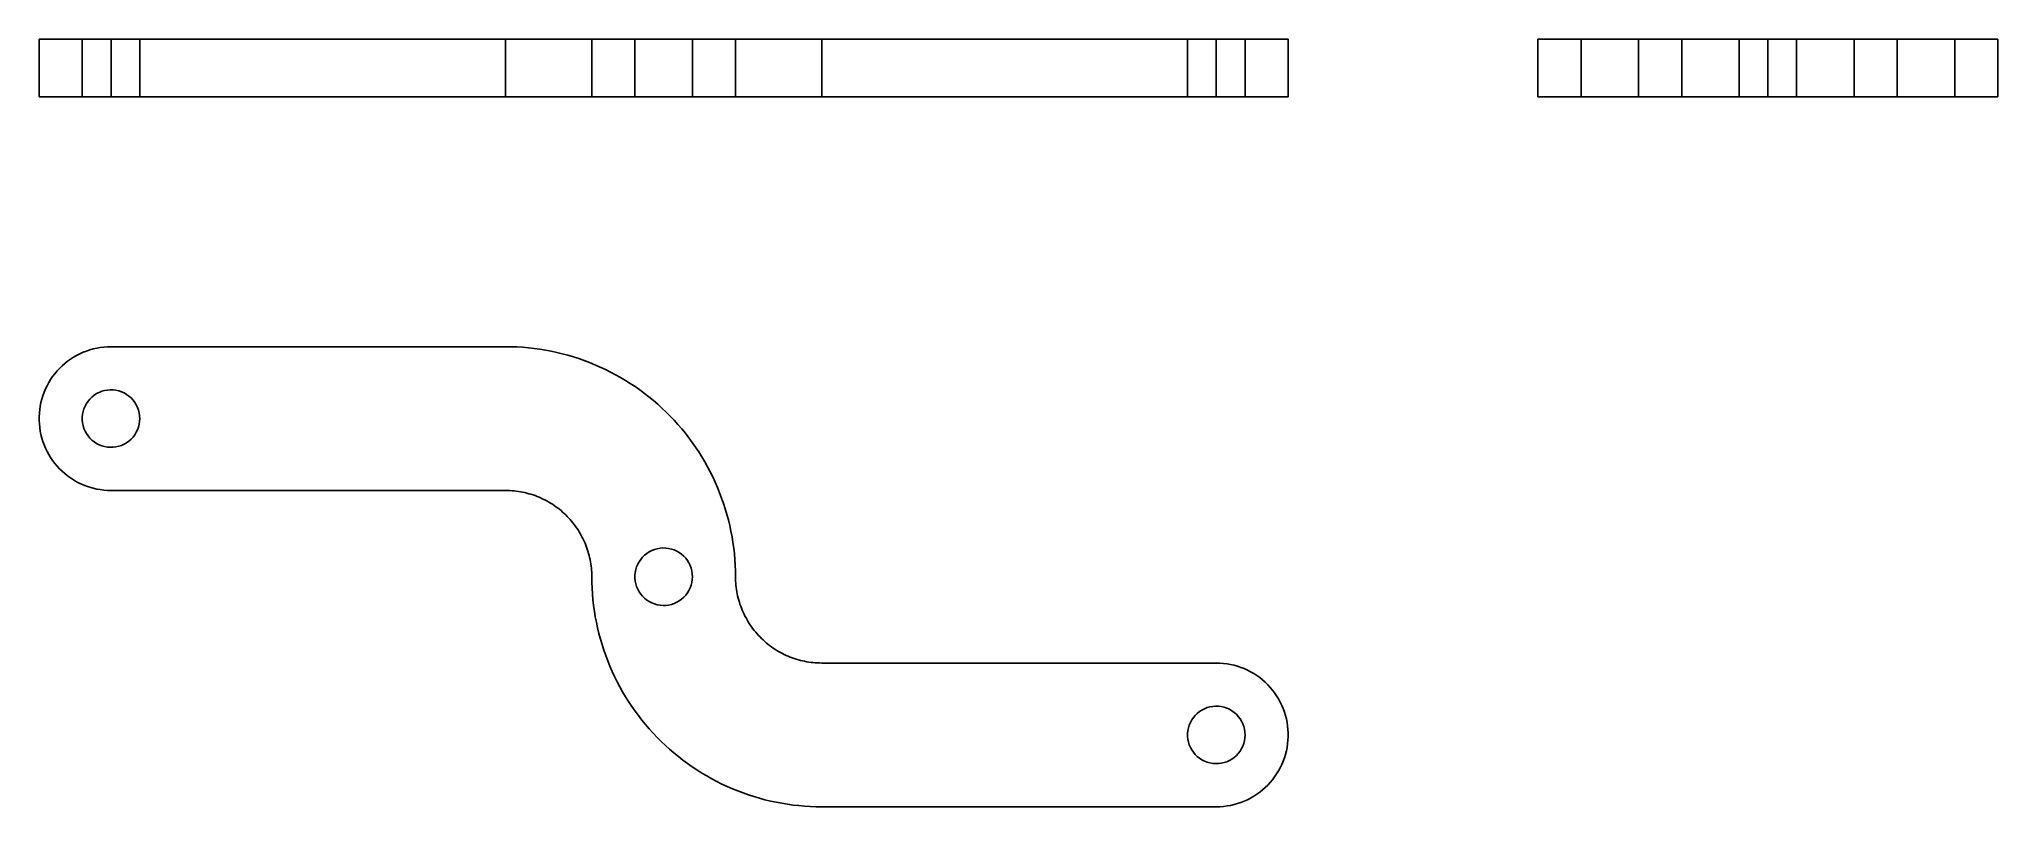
# Model space of a CAD drawing. Extents: x 0 to 2.35, y 0 to 0.92.
import ezdxf

# ---------------------------------------------------------------- set-up
doc = ezdxf.new("R2010")
doc.units = 0
doc.linetypes.add('HIDDEN', pattern=[0.075, 0.050025, -0.024975])
for name, color, linetype in [('FRONT', 7, 'CONTINUOUS'), ('FRONT_HID', 7, 'HIDDEN'), ('LEFT', 7, 'CONTINUOUS'), ('LEFT_HID', 7, 'HIDDEN'), ('TOP', 7, 'CONTINUOUS')]:
    doc.layers.add(name, color=color, linetype=linetype)

msp = doc.modelspace()

# ---------------------------------------------------------------- linework, layer by layer
at = {"layer": 'FRONT'}
for p, q in [((0.086291, 0.921293), (0, 0.921293)), ((0, 0.921293), (0, 0.85226)), ((0.560161, 0.921293), (0.086291, 0.921293)), ((0.086291, 0.85226), (0.086291, 0.921293)), ((0.836291, 0.921293), (0.560161, 0.921293)), ((0.560161, 0.85226), (0.560161, 0.921293)), ((0.939839, 0.921293), (0.836291, 0.921293)), ((0.836291, 0.85226), (0.836291, 0.921293)), ((1.413709, 0.921293), (0.939839, 0.921293)), ((0.939839, 0.85226), (0.939839, 0.921293)), ((1.5, 0.921293), (1.413709, 0.921293)), ((1.413709, 0.85226), (1.413709, 0.921293)), ((1.5, 0.921293), (1.5, 0.85226)), ((0.086291, 0.85226), (0, 0.85226)), ((0.560161, 0.85226), (0.086291, 0.85226)), ((0.836291, 0.85226), (0.560161, 0.85226)), ((0.939839, 0.85226), (0.836291, 0.85226)), ((1.413709, 0.85226), (0.939839, 0.85226)), ((1.5, 0.85226), (1.413709, 0.85226))]:
    msp.add_line(p, q, dxfattribs=at)
at = {"layer": 'FRONT_HID', "linetype": 'HIDDEN'}
for p, q in [((0.120807, 0.921293), (0.051774, 0.921293)), ((0.051774, 0.921293), (0.120807, 0.921293)), ((0.051774, 0.921293), (0.051774, 0.85226)), ((0.120807, 0.85226), (0.120807, 0.921293)), ((0.560161, 0.921293), (0.663709, 0.921293)), ((0.663709, 0.85226), (0.663709, 0.921293)), ((0.663709, 0.921293), (0.939839, 0.921293)), ((0.784516, 0.921293), (0.715484, 0.921293)), ((0.715484, 0.921293), (0.784516, 0.921293)), ((0.715484, 0.921293), (0.715484, 0.85226)), ((0.784516, 0.85226), (0.784516, 0.921293)), ((1.448226, 0.921293), (1.379193, 0.921293)), ((1.379193, 0.921293), (1.448226, 0.921293)), ((1.379193, 0.921293), (1.379193, 0.85226)), ((1.448226, 0.85226), (1.448226, 0.921293)), ((0.120807, 0.85226), (0.051774, 0.85226)), ((0.051774, 0.85226), (0.120807, 0.85226)), ((0.560161, 0.85226), (0.663709, 0.85226)), ((0.663709, 0.85226), (0.939839, 0.85226)), ((0.784516, 0.85226), (0.715484, 0.85226)), ((0.715484, 0.85226), (0.784516, 0.85226)), ((1.448226, 0.85226), (1.379193, 0.85226)), ((1.379193, 0.85226), (1.448226, 0.85226))]:
    msp.add_line(p, q, dxfattribs=at)
at = {"layer": 'LEFT'}
for p, q in [((1.8, 0.85226), (1.8, 0.921293)), ((1.8, 0.921293), (1.972581, 0.921293)), ((1.972581, 0.85226), (1.972581, 0.921293)), ((1.972581, 0.921293), (2.07613, 0.921293)), ((2.07613, 0.921293), (2.35226, 0.921293)), ((2.07613, 0.85226), (2.07613, 0.921293)), ((2.35226, 0.85226), (2.35226, 0.921293)), ((1.8, 0.85226), (1.972581, 0.85226)), ((1.972581, 0.85226), (2.07613, 0.85226)), ((2.07613, 0.85226), (2.35226, 0.85226))]:
    msp.add_line(p, q, dxfattribs=at)
at = {"layer": 'LEFT_HID', "linetype": 'HIDDEN'}
for p, q in [((2.07613, 0.921293), (1.8, 0.921293)), ((1.886291, 0.921293), (1.851774, 0.921293)), ((1.851774, 0.921293), (1.920807, 0.921293)), ((1.851774, 0.921293), (1.851774, 0.85226)), ((1.920807, 0.921293), (1.886291, 0.921293)), ((1.920807, 0.921293), (1.920807, 0.85226)), ((2.07613, 0.921293), (2.041614, 0.921293)), ((2.041614, 0.921293), (2.110646, 0.921293)), ((2.041614, 0.921293), (2.041614, 0.85226)), ((2.179679, 0.921293), (2.07613, 0.921293)), ((2.110646, 0.921293), (2.07613, 0.921293)), ((2.110646, 0.921293), (2.110646, 0.85226)), ((2.179679, 0.85226), (2.179679, 0.921293)), ((2.35226, 0.921293), (2.179679, 0.921293)), ((2.179679, 0.85226), (2.179679, 0.921293)), ((2.26597, 0.921293), (2.231453, 0.921293)), ((2.231453, 0.921293), (2.300486, 0.921293)), ((2.231453, 0.921293), (2.231453, 0.85226)), ((2.300486, 0.921293), (2.26597, 0.921293)), ((2.300486, 0.921293), (2.300486, 0.85226)), ((2.07613, 0.85226), (1.8, 0.85226)), ((1.886291, 0.85226), (1.851774, 0.85226)), ((1.851774, 0.85226), (1.920807, 0.85226)), ((1.920807, 0.85226), (1.886291, 0.85226)), ((2.07613, 0.85226), (2.041614, 0.85226)), ((2.041614, 0.85226), (2.110646, 0.85226)), ((2.179679, 0.85226), (2.07613, 0.85226)), ((2.110646, 0.85226), (2.07613, 0.85226)), ((2.35226, 0.85226), (2.179679, 0.85226)), ((2.26597, 0.85226), (2.231453, 0.85226)), ((2.231453, 0.85226), (2.300486, 0.85226)), ((2.300486, 0.85226), (2.26597, 0.85226))]:
    msp.add_line(p, q, dxfattribs=at)
at = {"layer": 'TOP'}
for p, q in [((0.044995, 0.541752), (0.041269, 0.539601)), ((0.048824, 0.543715), (0.044995, 0.541752)), ((0.052746, 0.545484), (0.048824, 0.543715)), ((0.056751, 0.547056), (0.052746, 0.545484)), ((0.060829, 0.548427), (0.056751, 0.547056)), ((0.064971, 0.549592), (0.060829, 0.548427)), ((0.069166, 0.550549), (0.064971, 0.549592)), ((0.073403, 0.551296), (0.069166, 0.550549)), ((0.077672, 0.551831), (0.073403, 0.551296)), ((0.081963, 0.552153), (0.077672, 0.551831)), ((0.086264, 0.55226), (0.081963, 0.552153)), ((0.560134, 0.55226), (0.086264, 0.55226)), ((0.567018, 0.552174), (0.560134, 0.55226)), ((0.573898, 0.551917), (0.567018, 0.552174)), ((0.580769, 0.551488), (0.573898, 0.551917)), ((0.587627, 0.550888), (0.580769, 0.551488)), ((0.594469, 0.550117), (0.587627, 0.550888)), ((0.601289, 0.549176), (0.594469, 0.550117)), ((0.608083, 0.548065), (0.601289, 0.549176)), ((0.614848, 0.546785), (0.608083, 0.548065)), ((0.621578, 0.545337), (0.614848, 0.546785)), ((0.628271, 0.543722), (0.621578, 0.545337)), ((0.634921, 0.54194), (0.628271, 0.543722)), ((0.641525, 0.539993), (0.634921, 0.54194)), ((0.018799, 0.519771), (0.016201, 0.516341)), ((0.021565, 0.523067), (0.018799, 0.519771)), ((0.024491, 0.526221), (0.021565, 0.523067)), ((0.027571, 0.529225), (0.024491, 0.526221)), ((0.030797, 0.532072), (0.027571, 0.529225)), ((0.034161, 0.534755), (0.030797, 0.532072)), ((0.037655, 0.537266), (0.034161, 0.534755)), ((0.041269, 0.539601), (0.037655, 0.537266)), ((0.648077, 0.537881), (0.641525, 0.539993)), ((0.654576, 0.535608), (0.648077, 0.537881)), ((0.661015, 0.533172), (0.654576, 0.535608)), ((0.667392, 0.530578), (0.661015, 0.533172)), ((0.673702, 0.527824), (0.667392, 0.530578)), ((0.679942, 0.524915), (0.673702, 0.527824)), ((0.686107, 0.521851), (0.679942, 0.524915)), ((0.692194, 0.518634), (0.686107, 0.521851)), ((0.698199, 0.515266), (0.692194, 0.518634)), ((0.005938, 0.497495), (0.004467, 0.493452)), ((0.007609, 0.50146), (0.005938, 0.497495)), ((0.009476, 0.505336), (0.007609, 0.50146)), ((0.011534, 0.509115), (0.009476, 0.505336)), ((0.013777, 0.512786), (0.011534, 0.509115)), ((0.016201, 0.516341), (0.013777, 0.512786)), ((0.066115, 0.493995), (0.063425, 0.491849)), ((0.069006, 0.495862), (0.066115, 0.493995)), ((0.072068, 0.497431), (0.069006, 0.495862)), ((0.075271, 0.498689), (0.072068, 0.497431)), ((0.078583, 0.49962), (0.075271, 0.498689)), ((0.081972, 0.500218), (0.078583, 0.49962)), ((0.085403, 0.500475), (0.081972, 0.500218)), ((0.088843, 0.500389), (0.085403, 0.500475)), ((0.092258, 0.499962), (0.088843, 0.500389)), ((0.095612, 0.499196), (0.092258, 0.499962)), ((0.098874, 0.4981), (0.095612, 0.499196)), ((0.102011, 0.496685), (0.098874, 0.4981)), ((0.104991, 0.494964), (0.102011, 0.496685)), ((0.107784, 0.492956), (0.104991, 0.494964)), ((0.704118, 0.511749), (0.698199, 0.515266)), ((0.709947, 0.508087), (0.704118, 0.511749)), ((0.715683, 0.50428), (0.709947, 0.508087)), ((0.721323, 0.500331), (0.715683, 0.50428)), ((0.726862, 0.496242), (0.721323, 0.500331)), ((0.732298, 0.492017), (0.726862, 0.496242)), ((0.000214, 0.472418), (0, 0.468121)), ((0.000643, 0.476699), (0.000214, 0.472418)), ((0.001284, 0.480954), (0.000643, 0.476699)), ((0.002137, 0.485171), (0.001284, 0.480954)), ((0.003198, 0.489341), (0.002137, 0.485171)), ((0.004467, 0.493452), (0.003198, 0.489341)), ((0.052133, 0.471114), (0.05179, 0.46769)), ((0.052815, 0.474487), (0.052133, 0.471114)), ((0.053829, 0.477775), (0.052815, 0.474487)), ((0.055166, 0.480946), (0.053829, 0.477775)), ((0.056811, 0.483968), (0.055166, 0.480946)), ((0.05875, 0.486811), (0.056811, 0.483968)), ((0.060962, 0.489447), (0.05875, 0.486811)), ((0.063425, 0.491849), (0.060962, 0.489447)), ((0.110364, 0.490679), (0.107784, 0.492956)), ((0.112705, 0.488156), (0.110364, 0.490679)), ((0.114783, 0.485413), (0.112705, 0.488156)), ((0.116577, 0.482477), (0.114783, 0.485413)), ((0.11807, 0.479377), (0.116577, 0.482477)), ((0.119247, 0.476143), (0.11807, 0.479377)), ((0.120096, 0.472809), (0.119247, 0.476143)), ((0.120609, 0.469406), (0.120096, 0.472809)), ((0.737627, 0.487658), (0.732298, 0.492017)), ((0.742845, 0.483167), (0.737627, 0.487658)), ((0.74795, 0.478548), (0.742845, 0.483167)), ((0.752938, 0.473803), (0.74795, 0.478548)), ((0.757806, 0.468934), (0.752938, 0.473803)), ((0, 0.468121), (0, 0.463818)), ((0, 0.463818), (0.000214, 0.459521)), ((0.000214, 0.459521), (0.000643, 0.45524)), ((0.000643, 0.45524), (0.001284, 0.450985)), ((0.001284, 0.450985), (0.002137, 0.446768)), ((0.05179, 0.46769), (0.05179, 0.464249)), ((0.05179, 0.464249), (0.052133, 0.460825)), ((0.052133, 0.460825), (0.052815, 0.457452)), ((0.052815, 0.457452), (0.053829, 0.454164)), ((0.053829, 0.454164), (0.055166, 0.450994)), ((0.055166, 0.450994), (0.056811, 0.447972)), ((0.056811, 0.447972), (0.05875, 0.445129)), ((0.114783, 0.446526), (0.116577, 0.449462)), ((0.116577, 0.449462), (0.11807, 0.452562)), ((0.11807, 0.452562), (0.119247, 0.455796)), ((0.119247, 0.455796), (0.120096, 0.45913)), ((0.120096, 0.45913), (0.120609, 0.462533)), ((0.12078, 0.46597), (0.120609, 0.469406)), ((0.120609, 0.462533), (0.12078, 0.46597)), ((0.762551, 0.463946), (0.757806, 0.468934)), ((0.767171, 0.458842), (0.762551, 0.463946)), ((0.771662, 0.453623), (0.767171, 0.458842)), ((0.776021, 0.448294), (0.771662, 0.453623)), ((0.780246, 0.442859), (0.776021, 0.448294)), ((0.002137, 0.446768), (0.003198, 0.442599)), ((0.003198, 0.442599), (0.004467, 0.438487)), ((0.004467, 0.438487), (0.005938, 0.434444)), ((0.005938, 0.434444), (0.007609, 0.430479)), ((0.007609, 0.430479), (0.009476, 0.426603)), ((0.009476, 0.426603), (0.011534, 0.422824)), ((0.05875, 0.445129), (0.060962, 0.442493)), ((0.060962, 0.442493), (0.063425, 0.44009)), ((0.063425, 0.44009), (0.066115, 0.437945)), ((0.066115, 0.437945), (0.069006, 0.436078)), ((0.069006, 0.436078), (0.072068, 0.434508)), ((0.072068, 0.434508), (0.075271, 0.433251)), ((0.075271, 0.433251), (0.078583, 0.432319)), ((0.078583, 0.432319), (0.081972, 0.431721)), ((0.081972, 0.431721), (0.085403, 0.431464)), ((0.085403, 0.431464), (0.088843, 0.43155)), ((0.088843, 0.43155), (0.092258, 0.431978)), ((0.092258, 0.431978), (0.095612, 0.432743)), ((0.095612, 0.432743), (0.098874, 0.433839)), ((0.098874, 0.433839), (0.102011, 0.435255)), ((0.102011, 0.435255), (0.104991, 0.436975)), ((0.104991, 0.436975), (0.107784, 0.438984)), ((0.107784, 0.438984), (0.110364, 0.441261)), ((0.110364, 0.441261), (0.112705, 0.443783)), ((0.112705, 0.443783), (0.114783, 0.446526)), ((0.784334, 0.437319), (0.780246, 0.442859)), ((0.788283, 0.43168), (0.784334, 0.437319)), ((0.79209, 0.425944), (0.788283, 0.43168)), ((0.795753, 0.420114), (0.79209, 0.425944)), ((0.011534, 0.422824), (0.013777, 0.419153)), ((0.013777, 0.419153), (0.016201, 0.415598)), ((0.016201, 0.415598), (0.018799, 0.412168)), ((0.018799, 0.412168), (0.021565, 0.408872)), ((0.021565, 0.408872), (0.024491, 0.405718)), ((0.024491, 0.405718), (0.027571, 0.402714)), ((0.027571, 0.402714), (0.030797, 0.399867)), ((0.799269, 0.414195), (0.795753, 0.420114)), ((0.802637, 0.40819), (0.799269, 0.414195)), ((0.805854, 0.402104), (0.802637, 0.40819)), ((0.808918, 0.395939), (0.805854, 0.402104)), ((0.030797, 0.399867), (0.034161, 0.397185)), ((0.034161, 0.397185), (0.037655, 0.394673)), ((0.037655, 0.394673), (0.041269, 0.392339)), ((0.041269, 0.392339), (0.044995, 0.390187)), ((0.044995, 0.390187), (0.048824, 0.388224)), ((0.048824, 0.388224), (0.052746, 0.386455)), ((0.052746, 0.386455), (0.056751, 0.384883)), ((0.056751, 0.384883), (0.060829, 0.383513)), ((0.060829, 0.383513), (0.064971, 0.382347)), ((0.064971, 0.382347), (0.069166, 0.38139)), ((0.069166, 0.38139), (0.073403, 0.380643)), ((0.073403, 0.380643), (0.077672, 0.380108)), ((0.077672, 0.380108), (0.081963, 0.379786)), ((0.081963, 0.379786), (0.086264, 0.379679)), ((0.086264, 0.379679), (0.560134, 0.379679)), ((0.560134, 0.379679), (0.562715, 0.379647)), ((0.562715, 0.379647), (0.565295, 0.37955)), ((0.565295, 0.37955), (0.567872, 0.379389)), ((0.567872, 0.379389), (0.570444, 0.379164)), ((0.570444, 0.379164), (0.573009, 0.378875)), ((0.573009, 0.378875), (0.575567, 0.378522)), ((0.575567, 0.378522), (0.578115, 0.378106)), ((0.578115, 0.378106), (0.580652, 0.377626)), ((0.580652, 0.377626), (0.583175, 0.377083)), ((0.583175, 0.377083), (0.585685, 0.376477)), ((0.585685, 0.376477), (0.588179, 0.375809)), ((0.811828, 0.389699), (0.808918, 0.395939)), ((0.814581, 0.383389), (0.811828, 0.389699)), ((0.817176, 0.377012), (0.814581, 0.383389)), ((0.819611, 0.370572), (0.817176, 0.377012)), ((0.588179, 0.375809), (0.590655, 0.375079)), ((0.590655, 0.375079), (0.593113, 0.374287)), ((0.593113, 0.374287), (0.595549, 0.373434)), ((0.595549, 0.373434), (0.597964, 0.372521)), ((0.597964, 0.372521), (0.600356, 0.371548)), ((0.600356, 0.371548), (0.602722, 0.370515)), ((0.602722, 0.370515), (0.605062, 0.369424)), ((0.605062, 0.369424), (0.607374, 0.368275)), ((0.607374, 0.368275), (0.609656, 0.367069)), ((0.609656, 0.367069), (0.611908, 0.365806)), ((0.611908, 0.365806), (0.614128, 0.364487)), ((0.614128, 0.364487), (0.616314, 0.363114)), ((0.616314, 0.363114), (0.618465, 0.361686)), ((0.618465, 0.361686), (0.62058, 0.360205)), ((0.62058, 0.360205), (0.622657, 0.358672)), ((0.622657, 0.358672), (0.624695, 0.357088)), ((0.624695, 0.357088), (0.626694, 0.355453)), ((0.626694, 0.355453), (0.62865, 0.353769)), ((0.62865, 0.353769), (0.630565, 0.352037)), ((0.821885, 0.364074), (0.819611, 0.370572)), ((0.823996, 0.357521), (0.821885, 0.364074)), ((0.825943, 0.350917), (0.823996, 0.357521)), ((0.630565, 0.352037), (0.632435, 0.350257)), ((0.632435, 0.350257), (0.634261, 0.348432)), ((0.634261, 0.348432), (0.63604, 0.346561)), ((0.63604, 0.346561), (0.637773, 0.344647)), ((0.637773, 0.344647), (0.639457, 0.34269)), ((0.639457, 0.34269), (0.641091, 0.340692)), ((0.641091, 0.340692), (0.642676, 0.338653)), ((0.642676, 0.338653), (0.644209, 0.336576)), ((0.644209, 0.336576), (0.64569, 0.334461)), ((0.64569, 0.334461), (0.647117, 0.33231)), ((0.647117, 0.33231), (0.648491, 0.330124)), ((0.648491, 0.330124), (0.64981, 0.327905)), ((0.827725, 0.344267), (0.825943, 0.350917)), ((0.829341, 0.337575), (0.827725, 0.344267)), ((0.830789, 0.330844), (0.829341, 0.337575)), ((0.832069, 0.32408), (0.830789, 0.330844)), ((0.64981, 0.327905), (0.651073, 0.325653)), ((0.651073, 0.325653), (0.652279, 0.32337)), ((0.652279, 0.32337), (0.653428, 0.321058)), ((0.653428, 0.321058), (0.654519, 0.318718)), ((0.654519, 0.318718), (0.655551, 0.316352)), ((0.655551, 0.316352), (0.656525, 0.313961)), ((0.656525, 0.313961), (0.657438, 0.311546)), ((0.657438, 0.311546), (0.65829, 0.309109)), ((0.65829, 0.309109), (0.659082, 0.306652)), ((0.659082, 0.306652), (0.659812, 0.304175)), ((0.732715, 0.306022), (0.729825, 0.304155)), ((0.735777, 0.307592), (0.732715, 0.306022)), ((0.73898, 0.308849), (0.735777, 0.307592)), ((0.742293, 0.309781), (0.73898, 0.308849)), ((0.745681, 0.310379), (0.742293, 0.309781)), ((0.749113, 0.310636), (0.745681, 0.310379)), ((0.752553, 0.31055), (0.749113, 0.310636)), ((0.755967, 0.310122), (0.752553, 0.31055)), ((0.759322, 0.309356), (0.755967, 0.310122)), ((0.762583, 0.30826), (0.759322, 0.309356)), ((0.76572, 0.306845), (0.762583, 0.30826)), ((0.7687, 0.305125), (0.76572, 0.306845)), ((0.83318, 0.317285), (0.832069, 0.32408)), ((0.834121, 0.310465), (0.83318, 0.317285)), ((0.834892, 0.303624), (0.834121, 0.310465)), ((0.659812, 0.304175), (0.660481, 0.301682)), ((0.660481, 0.301682), (0.661086, 0.299172)), ((0.661086, 0.299172), (0.661629, 0.296648)), ((0.661629, 0.296648), (0.662109, 0.294111)), ((0.662109, 0.294111), (0.662526, 0.291563)), ((0.662526, 0.291563), (0.662879, 0.289006)), ((0.662879, 0.289006), (0.663168, 0.28644)), ((0.663168, 0.28644), (0.663393, 0.283868)), ((0.663393, 0.283868), (0.663554, 0.281292)), ((0.716524, 0.284647), (0.715842, 0.281275)), ((0.717539, 0.287935), (0.716524, 0.284647)), ((0.718875, 0.291106), (0.717539, 0.287935)), ((0.720521, 0.294128), (0.718875, 0.291106)), ((0.722459, 0.296971), (0.720521, 0.294128)), ((0.724671, 0.299607), (0.722459, 0.296971)), ((0.727134, 0.30201), (0.724671, 0.299607)), ((0.729825, 0.304155), (0.727134, 0.30201)), ((0.771494, 0.303116), (0.7687, 0.305125)), ((0.774074, 0.300839), (0.771494, 0.303116)), ((0.776414, 0.298317), (0.774074, 0.300839)), ((0.778492, 0.295574), (0.776414, 0.298317)), ((0.780286, 0.292638), (0.778492, 0.295574)), ((0.781779, 0.289537), (0.780286, 0.292638)), ((0.782956, 0.286304), (0.781779, 0.289537)), ((0.783805, 0.282969), (0.782956, 0.286304)), ((0.784318, 0.279567), (0.783805, 0.282969)), ((0.835492, 0.296765), (0.834892, 0.303624)), ((0.835921, 0.289894), (0.835492, 0.296765)), ((0.836178, 0.283014), (0.835921, 0.289894)), ((0.836264, 0.27613), (0.836178, 0.283014)), ((0.663554, 0.281292), (0.66365, 0.278712)), ((0.66365, 0.278712), (0.663683, 0.27613)), ((0.663683, 0.27613), (0.663768, 0.269246)), ((0.663768, 0.269246), (0.664026, 0.262366)), ((0.664026, 0.262366), (0.664455, 0.255495)), ((0.715842, 0.281275), (0.7155, 0.277851)), ((0.7155, 0.277851), (0.7155, 0.27441)), ((0.7155, 0.27441), (0.715842, 0.270986)), ((0.715842, 0.270986), (0.716524, 0.267613)), ((0.716524, 0.267613), (0.717539, 0.264325)), ((0.717539, 0.264325), (0.718875, 0.261154)), ((0.718875, 0.261154), (0.720521, 0.258132)), ((0.778492, 0.256686), (0.780286, 0.259623)), ((0.780286, 0.259623), (0.781779, 0.262723)), ((0.781779, 0.262723), (0.782956, 0.265956)), ((0.782956, 0.265956), (0.783805, 0.269291)), ((0.783805, 0.269291), (0.784318, 0.272693)), ((0.784489, 0.27613), (0.784318, 0.279567)), ((0.784318, 0.272693), (0.784489, 0.27613)), ((0.836296, 0.273549), (0.836264, 0.27613)), ((0.836393, 0.270969), (0.836296, 0.273549)), ((0.836553, 0.268392), (0.836393, 0.270969)), ((0.836778, 0.26582), (0.836553, 0.268392)), ((0.837067, 0.263255), (0.836778, 0.26582)), ((0.83742, 0.260697), (0.837067, 0.263255)), ((0.837837, 0.258149), (0.83742, 0.260697)), ((0.664455, 0.255495), (0.665055, 0.248636)), ((0.665055, 0.248636), (0.665826, 0.241795)), ((0.665826, 0.241795), (0.666767, 0.234975)), ((0.720521, 0.258132), (0.722459, 0.255289)), ((0.722459, 0.255289), (0.724671, 0.252653)), ((0.724671, 0.252653), (0.727134, 0.25025)), ((0.727134, 0.25025), (0.729825, 0.248105)), ((0.729825, 0.248105), (0.732715, 0.246238)), ((0.732715, 0.246238), (0.735777, 0.244668)), ((0.735777, 0.244668), (0.73898, 0.243411)), ((0.73898, 0.243411), (0.742293, 0.242479)), ((0.742293, 0.242479), (0.745681, 0.241882)), ((0.745681, 0.241882), (0.749113, 0.241625)), ((0.749113, 0.241625), (0.752553, 0.24171)), ((0.752553, 0.24171), (0.755967, 0.242138)), ((0.755967, 0.242138), (0.759322, 0.242904)), ((0.759322, 0.242904), (0.762583, 0.244)), ((0.762583, 0.244), (0.76572, 0.245415)), ((0.76572, 0.245415), (0.7687, 0.247136)), ((0.7687, 0.247136), (0.771494, 0.249144)), ((0.771494, 0.249144), (0.774074, 0.251421)), ((0.774074, 0.251421), (0.776414, 0.253944)), ((0.776414, 0.253944), (0.778492, 0.256686)), ((0.838317, 0.255612), (0.837837, 0.258149)), ((0.83886, 0.253088), (0.838317, 0.255612)), ((0.839466, 0.250579), (0.83886, 0.253088)), ((0.840134, 0.248085), (0.839466, 0.250579)), ((0.840864, 0.245609), (0.840134, 0.248085)), ((0.841656, 0.243151), (0.840864, 0.245609)), ((0.842509, 0.240714), (0.841656, 0.243151)), ((0.843422, 0.2383), (0.842509, 0.240714)), ((0.844395, 0.235908), (0.843422, 0.2383)), ((0.845427, 0.233542), (0.844395, 0.235908)), ((0.666767, 0.234975), (0.667878, 0.228181)), ((0.667878, 0.228181), (0.669157, 0.221416)), ((0.669157, 0.221416), (0.670606, 0.214685)), ((0.670606, 0.214685), (0.672221, 0.207993)), ((0.846518, 0.231202), (0.845427, 0.233542)), ((0.847668, 0.22889), (0.846518, 0.231202)), ((0.848874, 0.226608), (0.847668, 0.22889)), ((0.850137, 0.224356), (0.848874, 0.226608)), ((0.851455, 0.222136), (0.850137, 0.224356)), ((0.852829, 0.21995), (0.851455, 0.222136)), ((0.854257, 0.217799), (0.852829, 0.21995)), ((0.855737, 0.215684), (0.854257, 0.217799)), ((0.857271, 0.213607), (0.855737, 0.215684)), ((0.858855, 0.211569), (0.857271, 0.213607)), ((0.672221, 0.207993), (0.674003, 0.201343)), ((0.674003, 0.201343), (0.67595, 0.194739)), ((0.67595, 0.194739), (0.678061, 0.188186)), ((0.678061, 0.188186), (0.680335, 0.181688)), ((0.86049, 0.20957), (0.858855, 0.211569)), ((0.862174, 0.207613), (0.86049, 0.20957)), ((0.863906, 0.205699), (0.862174, 0.207613)), ((0.865686, 0.203829), (0.863906, 0.205699)), ((0.867511, 0.202003), (0.865686, 0.203829)), ((0.869382, 0.200223), (0.867511, 0.202003)), ((0.871296, 0.198491), (0.869382, 0.200223)), ((0.873253, 0.196807), (0.871296, 0.198491)), ((0.875251, 0.195172), (0.873253, 0.196807)), ((0.877289, 0.193588), (0.875251, 0.195172)), ((0.879367, 0.192055), (0.877289, 0.193588)), ((0.881482, 0.190574), (0.879367, 0.192055)), ((0.883633, 0.189146), (0.881482, 0.190574)), ((0.885819, 0.187773), (0.883633, 0.189146)), ((0.680335, 0.181688), (0.68277, 0.175248)), ((0.68277, 0.175248), (0.685365, 0.168872)), ((0.685365, 0.168872), (0.688118, 0.162561)), ((0.888038, 0.186454), (0.885819, 0.187773)), ((0.89029, 0.185191), (0.888038, 0.186454)), ((0.892573, 0.183985), (0.89029, 0.185191)), ((0.894885, 0.182836), (0.892573, 0.183985)), ((0.897224, 0.181745), (0.894885, 0.182836)), ((0.899591, 0.180712), (0.897224, 0.181745)), ((0.901982, 0.179739), (0.899591, 0.180712)), ((0.904397, 0.178826), (0.901982, 0.179739)), ((0.906834, 0.177973), (0.904397, 0.178826)), ((0.909291, 0.177182), (0.906834, 0.177973)), ((0.911767, 0.176452), (0.909291, 0.177182)), ((0.914261, 0.175783), (0.911767, 0.176452)), ((0.916771, 0.175178), (0.914261, 0.175783)), ((0.919295, 0.174634), (0.916771, 0.175178)), ((0.921832, 0.174154), (0.919295, 0.174634)), ((0.92438, 0.173738), (0.921832, 0.174154)), ((0.926937, 0.173385), (0.92438, 0.173738)), ((0.929503, 0.173096), (0.926937, 0.173385)), ((0.932074, 0.172871), (0.929503, 0.173096)), ((0.934651, 0.17271), (0.932074, 0.172871)), ((0.937231, 0.172614), (0.934651, 0.17271)), ((0.939813, 0.172581), (0.937231, 0.172614)), ((1.413683, 0.172581), (0.939813, 0.172581)), ((1.417984, 0.172474), (1.413683, 0.172581)), ((1.422274, 0.172153), (1.417984, 0.172474)), ((1.426543, 0.171618), (1.422274, 0.172153)), ((1.430781, 0.17087), (1.426543, 0.171618)), ((1.434975, 0.169913), (1.430781, 0.17087)), ((1.439117, 0.168748), (1.434975, 0.169913)), ((1.443196, 0.167377), (1.439117, 0.168748)), ((1.447201, 0.165805), (1.443196, 0.167377)), ((1.451123, 0.164036), (1.447201, 0.165805)), ((0.688118, 0.162561), (0.691028, 0.156322)), ((0.691028, 0.156322), (0.694092, 0.150157)), ((0.694092, 0.150157), (0.697309, 0.14407)), ((0.697309, 0.14407), (0.700677, 0.138065)), ((1.454951, 0.162073), (1.451123, 0.164036)), ((1.458678, 0.159922), (1.454951, 0.162073)), ((1.462292, 0.157587), (1.458678, 0.159922)), ((1.465785, 0.155076), (1.462292, 0.157587)), ((1.469149, 0.152393), (1.465785, 0.155076)), ((1.472375, 0.149546), (1.469149, 0.152393)), ((1.475455, 0.146542), (1.472375, 0.149546)), ((1.478382, 0.143388), (1.475455, 0.146542)), ((1.481147, 0.140092), (1.478382, 0.143388)), ((0.700677, 0.138065), (0.704193, 0.132146)), ((0.704193, 0.132146), (0.707856, 0.126317)), ((0.707856, 0.126317), (0.711663, 0.12058)), ((0.711663, 0.12058), (0.715612, 0.114941)), ((1.399486, 0.117752), (1.396424, 0.116183)), ((1.40269, 0.11901), (1.399486, 0.117752)), ((1.406002, 0.119942), (1.40269, 0.11901)), ((1.409391, 0.120539), (1.406002, 0.119942)), ((1.412822, 0.120796), (1.409391, 0.120539)), ((1.416262, 0.12071), (1.412822, 0.120796)), ((1.419676, 0.120283), (1.416262, 0.12071)), ((1.423031, 0.119517), (1.419676, 0.120283)), ((1.426293, 0.118421), (1.423031, 0.119517)), ((1.429429, 0.117006), (1.426293, 0.118421)), ((1.483745, 0.136662), (1.481147, 0.140092)), ((1.486169, 0.133107), (1.483745, 0.136662)), ((1.488412, 0.129436), (1.486169, 0.133107)), ((1.49047, 0.125657), (1.488412, 0.129436)), ((1.492337, 0.121781), (1.49047, 0.125657)), ((1.494008, 0.117816), (1.492337, 0.121781)), ((1.49548, 0.113773), (1.494008, 0.117816)), ((0.715612, 0.114941), (0.7197, 0.109402)), ((0.7197, 0.109402), (0.723925, 0.103966)), ((0.723925, 0.103966), (0.728285, 0.098637)), ((0.728285, 0.098637), (0.732775, 0.093419)), ((1.380234, 0.094808), (1.379552, 0.091435)), ((1.381248, 0.098096), (1.380234, 0.094808)), ((1.382584, 0.101267), (1.381248, 0.098096)), ((1.38423, 0.104289), (1.382584, 0.101267)), ((1.386169, 0.107132), (1.38423, 0.104289)), ((1.38838, 0.109768), (1.386169, 0.107132)), ((1.390844, 0.11217), (1.38838, 0.109768)), ((1.393534, 0.114316), (1.390844, 0.11217)), ((1.396424, 0.116183), (1.393534, 0.114316)), ((1.432409, 0.115285), (1.429429, 0.117006)), ((1.435203, 0.113277), (1.432409, 0.115285)), ((1.437783, 0.111), (1.435203, 0.113277)), ((1.440124, 0.108477), (1.437783, 0.111)), ((1.442201, 0.105734), (1.440124, 0.108477)), ((1.443995, 0.102798), (1.442201, 0.105734)), ((1.445488, 0.099698), (1.443995, 0.102798)), ((1.446665, 0.096465), (1.445488, 0.099698)), ((1.447514, 0.09313), (1.446665, 0.096465)), ((1.496748, 0.109662), (1.49548, 0.113773)), ((1.49781, 0.105492), (1.496748, 0.109662)), ((1.498662, 0.101275), (1.49781, 0.105492)), ((1.499304, 0.09702), (1.498662, 0.101275)), ((1.499732, 0.092739), (1.499304, 0.09702)), ((0.732775, 0.093419), (0.737395, 0.088314)), ((0.737395, 0.088314), (0.74214, 0.083326)), ((0.74214, 0.083326), (0.747008, 0.078458)), ((0.747008, 0.078458), (0.751996, 0.073712)), ((0.751996, 0.073712), (0.757101, 0.069093)), ((1.379552, 0.091435), (1.379209, 0.088011)), ((1.379209, 0.088011), (1.379209, 0.08457)), ((1.379209, 0.08457), (1.379552, 0.081146)), ((1.379552, 0.081146), (1.380234, 0.077774)), ((1.380234, 0.077774), (1.381248, 0.074485)), ((1.381248, 0.074485), (1.382584, 0.071315)), ((1.382584, 0.071315), (1.38423, 0.068293)), ((1.443995, 0.069783), (1.445488, 0.072883)), ((1.445488, 0.072883), (1.446665, 0.076117)), ((1.446665, 0.076117), (1.447514, 0.079451)), ((1.448027, 0.089727), (1.447514, 0.09313)), ((1.447514, 0.079451), (1.448027, 0.082854)), ((1.448199, 0.086291), (1.448027, 0.089727)), ((1.448027, 0.082854), (1.448199, 0.086291)), ((1.49781, 0.067089), (1.498662, 0.071306)), ((1.498662, 0.071306), (1.499304, 0.075561)), ((1.499304, 0.075561), (1.499732, 0.079842)), ((1.499946, 0.088442), (1.499732, 0.092739)), ((1.499732, 0.079842), (1.499946, 0.084139)), ((1.499946, 0.084139), (1.499946, 0.088442)), ((0.757101, 0.069093), (0.76232, 0.064602)), ((0.76232, 0.064602), (0.767648, 0.060243)), ((0.767648, 0.060243), (0.773084, 0.056018)), ((0.773084, 0.056018), (0.778623, 0.05193)), ((0.778623, 0.05193), (0.784263, 0.047981)), ((0.784263, 0.047981), (0.789999, 0.044174)), ((1.38423, 0.068293), (1.386169, 0.06545)), ((1.386169, 0.06545), (1.38838, 0.062814)), ((1.38838, 0.062814), (1.390844, 0.060411)), ((1.390844, 0.060411), (1.393534, 0.058266)), ((1.393534, 0.058266), (1.396424, 0.056399)), ((1.396424, 0.056399), (1.399486, 0.054829)), ((1.399486, 0.054829), (1.40269, 0.053572)), ((1.40269, 0.053572), (1.406002, 0.05264)), ((1.406002, 0.05264), (1.409391, 0.052042)), ((1.409391, 0.052042), (1.412822, 0.051785)), ((1.412822, 0.051785), (1.416262, 0.051871)), ((1.416262, 0.051871), (1.419676, 0.052299)), ((1.419676, 0.052299), (1.423031, 0.053064)), ((1.423031, 0.053064), (1.426293, 0.05416)), ((1.426293, 0.05416), (1.429429, 0.055576)), ((1.429429, 0.055576), (1.432409, 0.057296)), ((1.432409, 0.057296), (1.435203, 0.059305)), ((1.435203, 0.059305), (1.437783, 0.061582)), ((1.437783, 0.061582), (1.440124, 0.064104)), ((1.440124, 0.064104), (1.442201, 0.066847)), ((1.442201, 0.066847), (1.443995, 0.069783)), ((1.49047, 0.046924), (1.492337, 0.0508)), ((1.492337, 0.0508), (1.494008, 0.054765)), ((1.494008, 0.054765), (1.49548, 0.058808)), ((1.49548, 0.058808), (1.496748, 0.06292)), ((1.496748, 0.06292), (1.49781, 0.067089)), ((0.789999, 0.044174), (0.795829, 0.040511)), ((0.795829, 0.040511), (0.801748, 0.036994)), ((0.801748, 0.036994), (0.807752, 0.033627)), ((0.807752, 0.033627), (0.813839, 0.03041)), ((0.813839, 0.03041), (0.820004, 0.027345)), ((0.820004, 0.027345), (0.826244, 0.024436)), ((0.826244, 0.024436), (0.832554, 0.021683)), ((1.472375, 0.023035), (1.475455, 0.026039)), ((1.475455, 0.026039), (1.478382, 0.029193)), ((1.478382, 0.029193), (1.481147, 0.032489)), ((1.481147, 0.032489), (1.483745, 0.035919)), ((1.483745, 0.035919), (1.486169, 0.039474)), ((1.486169, 0.039474), (1.488412, 0.043145)), ((1.488412, 0.043145), (1.49047, 0.046924)), ((0.832554, 0.021683), (0.838931, 0.019088)), ((0.838931, 0.019088), (0.845371, 0.016653)), ((0.845371, 0.016653), (0.851869, 0.014379)), ((0.851869, 0.014379), (0.858422, 0.012268)), ((0.858422, 0.012268), (0.865025, 0.010321)), ((0.865025, 0.010321), (0.871676, 0.008539)), ((0.871676, 0.008539), (0.878368, 0.006923)), ((0.878368, 0.006923), (0.885099, 0.005475)), ((0.885099, 0.005475), (0.891863, 0.004195)), ((0.891863, 0.004195), (0.898658, 0.003084)), ((0.898658, 0.003084), (0.905478, 0.002143)), ((0.905478, 0.002143), (0.912319, 0.001372)), ((0.912319, 0.001372), (0.919177, 0.000772)), ((0.919177, 0.000772), (0.926049, 0.000343)), ((0.926049, 0.000343), (0.932929, 0.000086)), ((0.932929, 0.000086), (0.939813, 0)), ((0.939813, 0), (1.413683, 0)), ((1.413683, 0), (1.417984, 0.000107)), ((1.417984, 0.000107), (1.422274, 0.000429)), ((1.422274, 0.000429), (1.426543, 0.000964)), ((1.426543, 0.000964), (1.430781, 0.001711)), ((1.430781, 0.001711), (1.434975, 0.002668)), ((1.434975, 0.002668), (1.439117, 0.003834)), ((1.439117, 0.003834), (1.443196, 0.005204)), ((1.443196, 0.005204), (1.447201, 0.006776)), ((1.447201, 0.006776), (1.451123, 0.008545)), ((1.451123, 0.008545), (1.454951, 0.010508)), ((1.454951, 0.010508), (1.458678, 0.01266)), ((1.458678, 0.01266), (1.462292, 0.014994)), ((1.462292, 0.014994), (1.465785, 0.017506)), ((1.465785, 0.017506), (1.469149, 0.020188)), ((1.469149, 0.020188), (1.472375, 0.023035))]:
    msp.add_line(p, q, dxfattribs=at)

doc.saveas('drawing.dxf')
